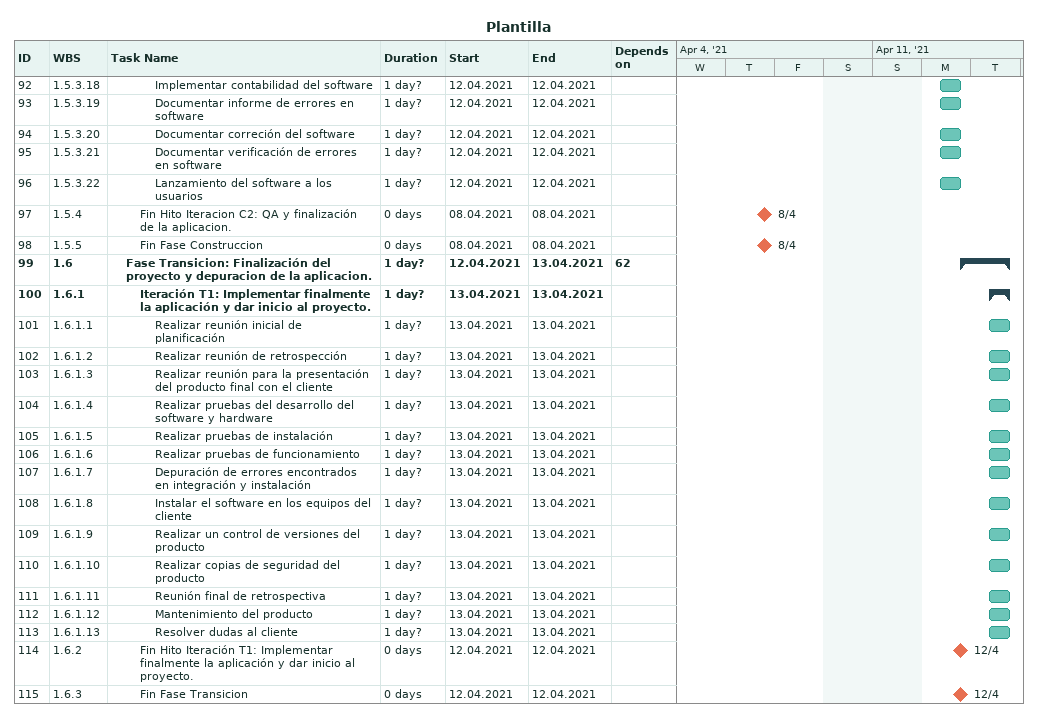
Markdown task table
Plantilla

| ID | WBS | Task | Duration | Start | Finish | Predecessors |
|---|---|---|---|---|---|---|
| 92 | 1.5.3.18 | Implementar contabilidad del software | 1d? | 2021-04-12 | 2021-04-12 |  |
| 93 | 1.5.3.19 | Documentar informe de errores en software | 1d? | 2021-04-12 | 2021-04-12 |  |
| 94 | 1.5.3.20 | Documentar correción del software | 1d? | 2021-04-12 | 2021-04-12 |  |
| 95 | 1.5.3.21 | Documentar verificación de errores en software | 1d? | 2021-04-12 | 2021-04-12 |  |
| 96 | 1.5.3.22 | Lanzamiento del software a los usuarios | 1d? | 2021-04-12 | 2021-04-12 |  |
| 97 | 1.5.4 | Fin Hito Iteracion C2: QA y finalización de la aplicacion. | 0d | 2021-04-08 | 2021-04-08 |  |
| 98 | 1.5.5 | Fin Fase Construccion | 0d | 2021-04-08 | 2021-04-08 |  |
| 99 | 1.6 | **Fase Transicion: Finalización del proyecto y depuracion de la aplicacion.** | 1d? | 2021-04-12 | 2021-04-13 | 62 |
| 100 | 1.6.1 | **Iteración T1: Implementar finalmente la aplicación y dar inicio al proyecto.** | 1d? | 2021-04-13 | 2021-04-13 |  |
| 101 | 1.6.1.1 | Realizar reunión inicial de planificación | 1d? | 2021-04-13 | 2021-04-13 |  |
| 102 | 1.6.1.2 | Realizar reunión de retrospección | 1d? | 2021-04-13 | 2021-04-13 |  |
| 103 | 1.6.1.3 | Realizar reunión para la presentación del producto final con el cliente | 1d? | 2021-04-13 | 2021-04-13 |  |
| 104 | 1.6.1.4 | Realizar pruebas del desarrollo del software y hardware | 1d? | 2021-04-13 | 2021-04-13 |  |
| 105 | 1.6.1.5 | Realizar pruebas de instalación | 1d? | 2021-04-13 | 2021-04-13 |  |
| 106 | 1.6.1.6 | Realizar pruebas de funcionamiento | 1d? | 2021-04-13 | 2021-04-13 |  |
| 107 | 1.6.1.7 | Depuración de errores encontrados en integración y instalación | 1d? | 2021-04-13 | 2021-04-13 |  |
| 108 | 1.6.1.8 | Instalar el software en los equipos del cliente | 1d? | 2021-04-13 | 2021-04-13 |  |
| 109 | 1.6.1.9 | Realizar un control de versiones del producto | 1d? | 2021-04-13 | 2021-04-13 |  |
| 110 | 1.6.1.10 | Realizar copias de seguridad del producto | 1d? | 2021-04-13 | 2021-04-13 |  |
| 111 | 1.6.1.11 | Reunión final de retrospectiva | 1d? | 2021-04-13 | 2021-04-13 |  |
| 112 | 1.6.1.12 | Mantenimiento del producto | 1d? | 2021-04-13 | 2021-04-13 |  |
| 113 | 1.6.1.13 | Resolver dudas al cliente | 1d? | 2021-04-13 | 2021-04-13 |  |
| 114 | 1.6.2 | Fin Hito Iteración T1: Implementar finalmente la aplicación y dar inicio al proyecto. | 0d | 2021-04-12 | 2021-04-12 |  |
| 115 | 1.6.3 | Fin Fase Transicion | 0d | 2021-04-12 | 2021-04-12 |  |
